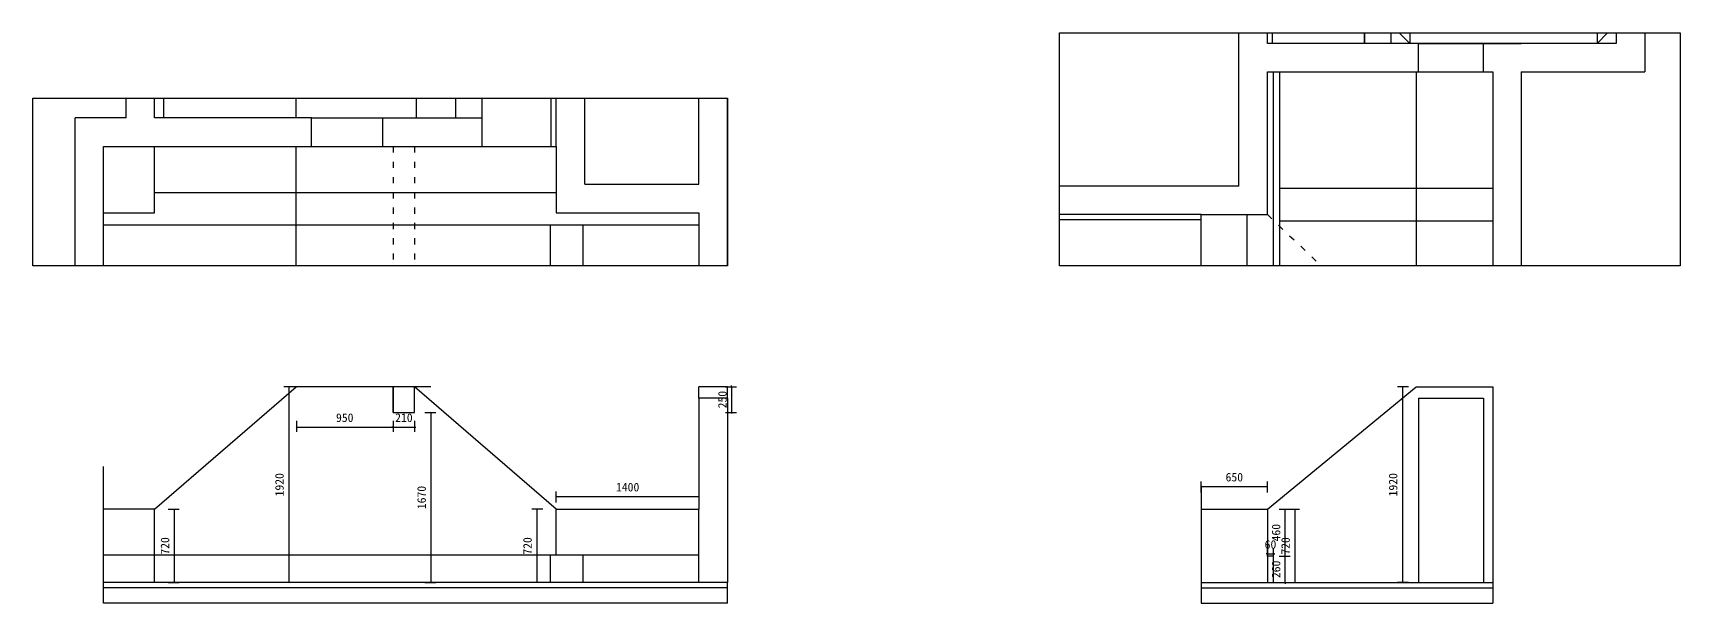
# Model space of a CAD drawing. Header units: millimetres. Extents: x -58733 to 427521, y -235734 to 553534.
# Drawn here: x 114004 to 130162, y -184083 to -178492 of the extents above; entities that cross this region are included whole.
import ezdxf
from ezdxf.xclip import XClip

# ---------------------------------------------------------------- set-up
doc = ezdxf.new("R2010")
doc.units = ezdxf.units.MM
doc.header["$XCLIPFRAME"] = 0
doc.linetypes.add('ACAD_ISO03W100', pattern=[30, 12, -18])
doc.layers.add('00-墙体', color=7, linetype='Continuous')
doc.layers.add('1原始-门窗洞口尺寸', color=4, linetype='Continuous')
doc.styles.add('宋体', font='simsun.ttc', dxfattribs={"height": 120})
doc.styles.add('黑体', font='simhei.ttf')
doc.dimstyles.new('J内小标小字', dxfattribs={"dimscale": 1.2, "dimtxt": 70, "dimasz": 10, "dimexe": 40, "dimexo": 0, "dimgap": 40, "dimtad": 1, "dimdec": 0, "dimrnd": 5, "dimtxsty": '黑体', "dimblk": 'ARCHTICK', "dimcen": 2.5, "dimclrd": 251, "dimclre": 251, "dimclrt": 2, "dimadec": 0, "dimazin": 0, "dimtfac": 1, "dimtdec": 0, "dimtix": 1, "dimtmove": 1, "dimatfit": 3, "dimldrblk": 'DOT', "dimfxl": 50, "dimfxlon": 1, "dimarcsym": 0})

# ---------------------------------------------------------------- blocks, each defined once
blk = doc.blocks.new('G$C7427193E')
for p, q in [((0, 0), (0, 8960)), ((510, 8960), (0, 8960)), ((510, 8680), (510, 8960)), ((1330, 8680), (1330, 8960)), ((1330, 8960), (3420, 8960)), ((3420, 8460), (3420, 8960)), ((280, 2840), (280, 8680)), ((280, 8680), (510, 8680)), ((1330, 8680), (3140, 8680)), ((2490, 8680), (2490, 8180)), ((3140, 8680), (3140, 6640)), ((3420, 8460), (4290, 8460)), ((4290, 8180), (4290, 8460)), ((5730, 8180), (5730, 8460)), ((5730, 8460), (6880, 8460)), ((6880, 3960), (6880, 8460)), ((2490, 8180), (3140, 8180)), ((3420, 6640), (3420, 8180)), ((3420, 8180), (4290, 8180)), ((5730, 8180), (6600, 8180)), ((6600, 5230), (6600, 8180)), ((3140, 6640), (3420, 6640)), ((3140, 5940), (3420, 5940)), ((3140, 5940), (3140, 4240)), ((3420, 5940), (3420, 4970)), ((4350, 5230), (4350, 4970)), ((4350, 5230), (6600, 5230)), ((3420, 4970), (3140, 4970)), ((4350, 4970), (6600, 4970)), ((6600, 4970), (6600, 4240)), ((3140, 4240), (2490, 4240)), ((2490, 4240), (2490, 2840)), ((3140, 4240), (6600, 4240)), ((2770, 3960), (2770, 2840)), ((2770, 3960), (6880, 3960)), ((370, 2840), (280, 2840)), ((370, 2840), (370, 2560)), ((2490, 2840), (1010, 2840)), ((1010, 2840), (1010, 2560)), ((2770, 2840), (3980, 2840)), ((3980, 2840), (3980, 0)), ((280, 465), (280, 2560)), ((370, 2560), (280, 2560)), ((1010, 2560), (3700, 2560)), ((2490, 2420), (2490, 2560)), ((2750, 2560), (2750, 2420)), ((3700, 2560), (3700, 280)), ((2750, 2420), (2490, 2420)), ((2490, 1660), (2750, 1660)), ((2490, 1660), (2490, 465)), ((2750, 1660), (2750, 280)), ((280, 465), (465, 280)), ((2490, 465), (2305, 280)), ((465, 280), (2305, 280)), ((2750, 280), (3700, 280)), ((0, 0), (3980, 0))]:
    blk.add_line(p, q)
at = {"color": 12}
for p, q in [((510, 8960), (1330, 8960)), ((510, 8680), (1330, 8680)), ((4290, 8460), (5730, 8460)), ((4290, 8180), (5730, 8180))]:
    blk.add_line(p, q, dxfattribs=at)
at = {"color": 251}
for p, q in [((2370, 8680), (2370, 2840)), ((2690, 8180), (2690, 4240)), ((3420, 8090), (6600, 8090)), ((280, 6790), (3140, 6790)), ((3420, 6790), (6600, 6790)), ((280, 6650), (1020, 6650)), ((1020, 6650), (1020, 4300)), ((3140, 6640), (3140, 5940)), ((3420, 6640), (3420, 5940)), ((3420, 5610), (6600, 5610)), ((4350, 5230), (3420, 5230)), ((4350, 4970), (3420, 4970)), ((2370, 4300), (280, 4300)), ((3140, 4290), (6600, 4290)), ((2370, 3980), (280, 3980)), ((1010, 2840), (370, 2840)), ((1010, 2560), (370, 2560)), ((2750, 1660), (2750, 2560)), ((3650, 2560), (3650, 280)), ((2490, 1660), (2490, 2420))]:
    blk.add_line(p, q, dxfattribs=at)
at = {"layer": '00-墙体', "color": 42}
for p, q in [((510, 8840), (1330, 8840)), ((510, 8800), (1330, 8800)), ((4290, 8340), (5730, 8340)), ((4290, 8300), (5730, 8300))]:
    blk.add_line(p, q, dxfattribs=at)
at = {"layer": '00-墙体', "color": 8, "linetype": 'ACAD_ISO03W100', "ltscale": 5}
for p, q in [((3140, 5840), (280, 5840)), ((3140, 5630), (280, 5630))]:
    blk.add_line(p, q, dxfattribs=at)
at = {"layer": '1原始-门窗洞口尺寸', "color": 4, "linetype": 'ByBlock'}
for points in [[(1720, 8339), (1014, 8339), (1014, 8539), (1720, 8539)], [(1720, 8139), (1014, 8139), (1014, 8339), (1720, 8339)], [(5618, 7787), (4912, 7787), (4912, 7987), (5618, 7987)], [(5618, 7587), (4912, 7587), (4912, 7787), (5618, 7787)]]:
    blk.add_lwpolyline(points, close=True, dxfattribs=at)
at = {"layer": '1原始-门窗洞口尺寸', "linetype": 'Continuous', "char_height": 137.5, "attachment_point": 3, "style": '宋体'}
for s, insert in [('距地：1100mm', (1691, 8544)), ('窗高：820mm', (1600, 8351)), ('距地：260mm', (5490, 7991)), ('窗高：280mm', (5498, 7799))]:
    blk.add_mtext(s, dxfattribs=dict(at, insert=insert))
blk = doc.blocks.new('G$CA47B89D4')
for p, q in [((0, 2840), (0, 8960)), ((510, 8960), (0, 8960)), ((510, 8680), (510, 8960)), ((1330, 8680), (1330, 8960)), ((1330, 8960), (3420, 8960)), ((3420, 8460), (3420, 8960)), ((280, 2840), (280, 8680)), ((280, 8680), (510, 8680)), ((1330, 8680), (3140, 8680)), ((2490, 8680), (2490, 8180)), ((3140, 8680), (3140, 6640)), ((3420, 8460), (4290, 8460)), ((4290, 8180), (4290, 8460)), ((5730, 8180), (5730, 8460)), ((5730, 8460), (6880, 8460)), ((6880, 3960), (6880, 8460)), ((2490, 8180), (3140, 8180)), ((3420, 6640), (3420, 8180)), ((3420, 8180), (4290, 8180)), ((5730, 8180), (6600, 8180)), ((6600, 5230), (6600, 8180)), ((3140, 6640), (3420, 6640)), ((3140, 5940), (3420, 5940)), ((3140, 5940), (3140, 4240)), ((3420, 5940), (3420, 4970)), ((4350, 5230), (4350, 4970)), ((4350, 5230), (6600, 5230)), ((3420, 4970), (3140, 4970)), ((4350, 4970), (6600, 4970)), ((6600, 4970), (6600, 4240)), ((3140, 4240), (2490, 4240)), ((2490, 4240), (2490, 2840)), ((3140, 4240), (6600, 4240)), ((2770, 3960), (2770, 2840)), ((2770, 3960), (6880, 3960)), ((2770, 3960), (2770, 0)), ((-1210, 0), (-1210, 2840)), ((0, 2840), (-1210, 2840)), ((370, 2840), (280, 2840)), ((370, 2840), (370, 2560)), ((370, 2840), (370, 2560)), ((2490, 2840), (1010, 2840)), ((1010, 2840), (1010, 2560)), ((1010, 2840), (1010, 2560)), ((2770, 2840), (2770, 2560)), ((-930, 280), (-930, 2560)), ((-930, 2560), (2490, 2560)), ((-930, 2375), (-745, 2560)), ((370, 2560), (0, 2560)), ((1010, 2560), (2490, 2560)), ((1280, 2375), (1095, 2560)), ((1280, 2420), (1280, 2560)), ((1540, 2560), (1540, 2420)), ((2490, 2560), (2490, 280)), ((1540, 2420), (1280, 2420)), ((1280, 1660), (1540, 1660)), ((1280, 1660), (1280, 280)), ((1540, 1660), (1540, 280)), ((-930, 465), (-745, 280)), ((1280, 465), (1095, 280)), ((-930, 280), (1280, 280)), ((1540, 280), (2490, 280)), ((-1210, 0), (2770, 0))]:
    blk.add_line(p, q)
at = {"color": 12}
for p, q in [((510, 8960), (1330, 8960)), ((510, 8680), (1330, 8680)), ((4290, 8460), (5730, 8460)), ((4290, 8180), (5730, 8180))]:
    blk.add_line(p, q, dxfattribs=at)
at = {"color": 250}
for p, q in [((1030, 2840), (1030, 8680)), ((2430, 8680), (2430, 2840)), ((2690, 8180), (2690, 4240)), ((2370, 4300), (280, 4300)), ((2370, 3980), (280, 3980))]:
    blk.add_line(p, q, dxfattribs=at)
at = {"color": 251}
for p, q in [((2370, 8680), (2370, 2840)), ((3420, 8090), (6600, 8090)), ((280, 6790), (3140, 6790)), ((3420, 6790), (6600, 6790)), ((280, 6650), (1030, 6650)), ((3140, 6640), (3140, 5940)), ((3420, 6640), (3420, 5940)), ((3420, 5610), (6600, 5610)), ((4350, 5230), (3420, 5230)), ((4350, 4970), (3420, 4970)), ((3140, 4290), (6600, 4290)), ((1010, 2840), (370, 2840)), ((-745, 280), (-745, 2560)), ((1010, 2560), (370, 2560)), ((1095, 280), (1095, 2560)), ((1540, 1660), (1540, 2560)), ((2440, 2560), (2440, 280)), ((1280, 1660), (1280, 2420))]:
    blk.add_line(p, q, dxfattribs=at)
at = {"layer": '00-墙体', "color": 42}
for p, q in [((510, 8840), (1330, 8840)), ((510, 8800), (1330, 8800)), ((4290, 8340), (5730, 8340)), ((4290, 8300), (5730, 8300))]:
    blk.add_line(p, q, dxfattribs=at)
at = {"layer": '00-墙体', "color": 8, "linetype": 'ACAD_ISO03W100', "ltscale": 5}
for p, q in [((2490, 8180), (1030, 6790)), ((2490, 8180), (3140, 6790)), ((3140, 5840), (280, 5840)), ((3140, 5630), (280, 5630)), ((2490, 4240), (1030, 5630))]:
    blk.add_line(p, q, dxfattribs=at)
at = {"layer": '1原始-门窗洞口尺寸', "color": 4, "linetype": 'ByBlock'}
for points in [[(1720, 8339), (1014, 8339), (1014, 8539), (1720, 8539)], [(1720, 8139), (1014, 8139), (1014, 8339), (1720, 8339)], [(5618, 7787), (4912, 7787), (4912, 7987), (5618, 7987)], [(5618, 7587), (4912, 7587), (4912, 7787), (5618, 7787)]]:
    blk.add_lwpolyline(points, close=True, dxfattribs=at)
at = {"layer": '1原始-门窗洞口尺寸', "linetype": 'Continuous', "char_height": 137.5, "attachment_point": 3, "style": '宋体'}
for s, insert in [('距地：1100mm', (1691, 8544)), ('窗高：820mm', (1600, 8351)), ('距地：260mm', (5490, 7991)), ('窗高：280mm', (5498, 7799)), ('H:1555mm', (2129, 2007)), ('H:1920mm', (510, 1599)), ('H:760mm', (2513, 1062)), ('H:1765mm', (1306, 819))]:
    blk.add_mtext(s, dxfattribs=dict(at, insert=insert))
blk = doc.blocks.new('_ArchTick')
at = {"color": 0, "linetype": 'ByBlock', "const_width": 0.15}
blk.add_lwpolyline([(-0.5, -0.5), (0.5, 0.5)], dxfattribs=at)
blk = doc.blocks.new('*D33')
at = {"color": 251, "lineweight": -2}
for p, q in [((115330, -183163), (115438, -183163)), ((115390, -183163), (115390, -183883)), ((115330, -183883), (115438, -183883))]:
    blk.add_line(p, q, dxfattribs=at)
at = {"layer": 'Defpoints', "color": 0}
for p in [(115198, -183163), (115198, -183883), (115390, -183883)]:
    blk.add_point(p, dxfattribs=at)
at = {"color": 251, "lineweight": -2, "xscale": 12, "yscale": 12, "zscale": 12}
for p, rotation in [((115390, -183163), 90), ((115390, -183883), 270)]:
    blk.add_blockref('_ArchTick', p, dxfattribs=dict(at, rotation=rotation))
at = {"color": 2, "insert": (115300, -183523), "char_height": 84, "attachment_point": 5, "rotation": 90, "style": '黑体'}
blk.add_mtext('720', dxfattribs=at)
blk = doc.blocks.new('_Dot')
at = {"color": 0, "linetype": 'ByBlock', "lineweight": -2}
blk.add_line((-0.5, 0), (-1, 0), dxfattribs=at)
at = {"color": 0, "linetype": 'ByBlock', "const_width": 0.5}
blk.add_lwpolyline([(-0.25, 0, 1), (0.25, 0, 1)], format="xyb", close=True, dxfattribs=at)
blk = doc.blocks.new('*D34')
at = {"color": 251, "lineweight": -2}
for p, q in [((116588, -182297), (116588, -182405)), ((116588, -182357), (117538, -182357)), ((117538, -182297), (117538, -182405))]:
    blk.add_line(p, q, dxfattribs=at)
at = {"layer": 'Defpoints', "color": 0}
for p in [(116588, -181963), (117538, -181963), (117538, -182357)]:
    blk.add_point(p, dxfattribs=at)
at = {"color": 251, "lineweight": -2, "xscale": 12, "yscale": 12, "zscale": 12, "rotation": 180}
blk.add_blockref('_ArchTick', (116588, -182357), dxfattribs=at)
at = {"color": 251, "lineweight": -2, "xscale": 12, "yscale": 12, "zscale": 12}
blk.add_blockref('_ArchTick', (117538, -182357), dxfattribs=at)
at = {"color": 2, "insert": (117063, -182266), "char_height": 84, "attachment_point": 5, "style": '黑体'}
blk.add_mtext('950', dxfattribs=at)
blk = doc.blocks.new('*D35')
at = {"color": 251, "lineweight": -2}
for p, q in [((117538, -182357), (117526, -182357)), ((117538, -182297), (117538, -182405)), ((117538, -182357), (117748, -182357)), ((117748, -182297), (117748, -182405)), ((117748, -182357), (117760, -182357))]:
    blk.add_line(p, q, dxfattribs=at)
at = {"layer": 'Defpoints', "color": 0}
for p in [(117538, -181963), (117748, -182213), (117748, -182357)]:
    blk.add_point(p, dxfattribs=at)
at = {"color": 251, "lineweight": -2, "xscale": 12, "yscale": 12, "zscale": 12}
blk.add_blockref('_ArchTick', (117538, -182357), dxfattribs=at)
at = {"color": 251, "lineweight": -2, "xscale": 12, "yscale": 12, "zscale": 12, "rotation": 180}
blk.add_blockref('_ArchTick', (117748, -182357), dxfattribs=at)
at = {"color": 2, "insert": (117643, -182266), "char_height": 84, "attachment_point": 5, "style": '黑体'}
blk.add_mtext('210', dxfattribs=at)
blk = doc.blocks.new('*D36')
at = {"color": 251, "lineweight": -2}
for p, q in [((120798, -181963), (120906, -181963)), ((120858, -181963), (120858, -181951)), ((120858, -181963), (120858, -182213)), ((120798, -182213), (120906, -182213)), ((120858, -182213), (120858, -182225))]:
    blk.add_line(p, q, dxfattribs=at)
at = {"layer": 'Defpoints', "color": 0}
for p in [(120676, -181963), (120676, -182213), (120858, -182213)]:
    blk.add_point(p, dxfattribs=at)
at = {"color": 251, "lineweight": -2, "xscale": 12, "yscale": 12, "zscale": 12}
for p, rotation in [((120858, -181963), 270), ((120858, -182213), 90)]:
    blk.add_blockref('_ArchTick', p, dxfattribs=dict(at, rotation=rotation))
at = {"color": 2, "insert": (120768, -182088), "char_height": 84, "attachment_point": 5, "rotation": 90, "style": '黑体'}
blk.add_mtext('250', dxfattribs=at)
blk = doc.blocks.new('*D37')
at = {"color": 251, "lineweight": -2}
for p, q in [((117848, -182213), (117956, -182213)), ((117908, -182213), (117908, -183883)), ((117848, -183883), (117956, -183883))]:
    blk.add_line(p, q, dxfattribs=at)
at = {"layer": 'Defpoints', "color": 0}
for p in [(117726, -182213), (117758, -183883), (117908, -183883)]:
    blk.add_point(p, dxfattribs=at)
at = {"color": 251, "lineweight": -2, "xscale": 12, "yscale": 12, "zscale": 12}
for p, rotation in [((117908, -182213), 90), ((117908, -183883), 270)]:
    blk.add_blockref('_ArchTick', p, dxfattribs=dict(at, rotation=rotation))
at = {"color": 2, "insert": (117817, -183048), "char_height": 84, "attachment_point": 5, "rotation": 90, "style": '黑体'}
blk.add_mtext('1670', dxfattribs=at)
blk = doc.blocks.new('*D38')
at = {"color": 251, "lineweight": -2}
for p, q in [((116573, -181963), (116465, -181963)), ((116513, -181963), (116513, -183883)), ((116573, -183883), (116465, -183883))]:
    blk.add_line(p, q, dxfattribs=at)
at = {"layer": 'Defpoints', "color": 0}
for p in [(116588, -181963), (116513, -183883), (116588, -183883)]:
    blk.add_point(p, dxfattribs=at)
at = {"color": 251, "lineweight": -2, "xscale": 12, "yscale": 12, "zscale": 12}
for p, rotation in [((116513, -181963), 90), ((116513, -183883), 270)]:
    blk.add_blockref('_ArchTick', p, dxfattribs=dict(at, rotation=rotation))
at = {"color": 2, "insert": (116423, -182923), "char_height": 84, "attachment_point": 5, "rotation": 90, "style": '黑体'}
blk.add_mtext('1920', dxfattribs=at)
blk = doc.blocks.new('*D39')
at = {"color": 251, "lineweight": -2}
for p, q in [((119007, -183163), (118899, -183163)), ((118947, -183163), (118947, -183883)), ((119007, -183883), (118899, -183883))]:
    blk.add_line(p, q, dxfattribs=at)
at = {"layer": 'Defpoints', "color": 0}
for p in [(119138, -183163), (118947, -183883), (119138, -183883)]:
    blk.add_point(p, dxfattribs=at)
at = {"color": 251, "lineweight": -2, "xscale": 12, "yscale": 12, "zscale": 12}
for p, rotation in [((118947, -183163), 90), ((118947, -183883), 270)]:
    blk.add_blockref('_ArchTick', p, dxfattribs=dict(at, rotation=rotation))
at = {"color": 2, "insert": (118856, -183523), "char_height": 84, "attachment_point": 5, "rotation": 90, "style": '黑体'}
blk.add_mtext('720', dxfattribs=at)
blk = doc.blocks.new('*D40')
at = {"color": 251, "lineweight": -2}
for p, q in [((119138, -183097), (119138, -182989)), ((119138, -183037), (120538, -183037)), ((120538, -183097), (120538, -182989))]:
    blk.add_line(p, q, dxfattribs=at)
at = {"layer": 'Defpoints', "color": 0}
for p in [(120538, -183037), (119138, -183163), (120538, -183163)]:
    blk.add_point(p, dxfattribs=at)
at = {"color": 251, "lineweight": -2, "xscale": 12, "yscale": 12, "zscale": 12, "rotation": 180}
blk.add_blockref('_ArchTick', (119138, -183037), dxfattribs=at)
at = {"color": 251, "lineweight": -2, "xscale": 12, "yscale": 12, "zscale": 12}
blk.add_blockref('_ArchTick', (120538, -183037), dxfattribs=at)
at = {"color": 2, "insert": (119838, -182947), "char_height": 84, "attachment_point": 5, "style": '黑体'}
blk.add_mtext('1400', dxfattribs=at)
blk = doc.blocks.new('*D41')
at = {"color": 251, "lineweight": -2}
for p, q in [((125464, -182999), (125464, -182891)), ((126114, -182999), (126114, -182891)), ((125464, -182939), (126114, -182939))]:
    blk.add_line(p, q, dxfattribs=at)
at = {"layer": 'Defpoints', "color": 0}
for p in [(126114, -182939), (125464, -183163), (126114, -183163)]:
    blk.add_point(p, dxfattribs=at)
at = {"color": 251, "lineweight": -2, "xscale": 12, "yscale": 12, "zscale": 12, "rotation": 180}
blk.add_blockref('_ArchTick', (125464, -182939), dxfattribs=at)
at = {"color": 251, "lineweight": -2, "xscale": 12, "yscale": 12, "zscale": 12}
blk.add_blockref('_ArchTick', (126114, -182939), dxfattribs=at)
at = {"color": 2, "insert": (125789, -182849), "char_height": 84, "attachment_point": 5, "style": '黑体'}
blk.add_mtext('650', dxfattribs=at)
blk = doc.blocks.new('*D42')
at = {"color": 251, "lineweight": -2}
for p, q in [((126322, -183163), (126430, -183163)), ((126382, -183163), (126382, -183883)), ((126322, -183883), (126430, -183883))]:
    blk.add_line(p, q, dxfattribs=at)
at = {"layer": 'Defpoints', "color": 0}
for p in [(126114, -183163), (126114, -183883), (126382, -183883)]:
    blk.add_point(p, dxfattribs=at)
at = {"color": 251, "lineweight": -2, "xscale": 12, "yscale": 12, "zscale": 12}
for p, rotation in [((126382, -183163), 90), ((126382, -183883), 270)]:
    blk.add_blockref('_ArchTick', p, dxfattribs=dict(at, rotation=rotation))
at = {"color": 2, "insert": (126292, -183523), "char_height": 84, "attachment_point": 5, "rotation": 90, "style": '黑体'}
blk.add_mtext('720', dxfattribs=at)
blk = doc.blocks.new('*D43')
at = {"color": 251, "lineweight": -2}
for p, q in [((126229, -183623), (126337, -183623)), ((126289, -183623), (126289, -183611)), ((126289, -183883), (126289, -183623)), ((126229, -183883), (126337, -183883)), ((126289, -183883), (126289, -183895))]:
    blk.add_line(p, q, dxfattribs=at)
at = {"layer": 'Defpoints', "color": 0}
for p in [(126174, -183623), (126289, -183623), (126174, -183883)]:
    blk.add_point(p, dxfattribs=at)
at = {"color": 251, "lineweight": -2, "xscale": 12, "yscale": 12, "zscale": 12}
for p, rotation in [((126289, -183623), 270), ((126289, -183883), 90)]:
    blk.add_blockref('_ArchTick', p, dxfattribs=dict(at, rotation=rotation))
at = {"color": 2, "insert": (126199, -183753), "char_height": 84, "attachment_point": 5, "rotation": 90, "style": '黑体'}
blk.add_mtext('260', dxfattribs=at)
blk = doc.blocks.new('*D44')
at = {"color": 251, "lineweight": -2}
for p, q in [((126229, -183163), (126337, -183163)), ((126289, -183623), (126289, -183163)), ((126229, -183623), (126337, -183623))]:
    blk.add_line(p, q, dxfattribs=at)
at = {"layer": 'Defpoints', "color": 0}
for p in [(126114, -183163), (126289, -183163), (126174, -183623)]:
    blk.add_point(p, dxfattribs=at)
at = {"color": 251, "lineweight": -2, "xscale": 12, "yscale": 12, "zscale": 12}
for p, rotation in [((126289, -183163), 90), ((126289, -183623), 270)]:
    blk.add_blockref('_ArchTick', p, dxfattribs=dict(at, rotation=rotation))
at = {"color": 2, "insert": (126199, -183393), "char_height": 84, "attachment_point": 5, "rotation": 90, "style": '黑体'}
blk.add_mtext('460', dxfattribs=at)
blk = doc.blocks.new('*D45')
at = {"color": 251, "lineweight": -2}
for p, q in [((126114, -183599), (126102, -183599)), ((126114, -183623), (126114, -183551)), ((126114, -183599), (126174, -183599)), ((126174, -183623), (126174, -183551)), ((126174, -183599), (126186, -183599))]:
    blk.add_line(p, q, dxfattribs=at)
at = {"layer": 'Defpoints', "color": 0}
for p in [(126114, -183623), (126174, -183599), (126174, -183623)]:
    blk.add_point(p, dxfattribs=at)
at = {"color": 251, "lineweight": -2, "xscale": 12, "yscale": 12, "zscale": 12}
blk.add_blockref('_ArchTick', (126114, -183599), dxfattribs=at)
at = {"color": 251, "lineweight": -2, "xscale": 12, "yscale": 12, "zscale": 12, "rotation": 180}
blk.add_blockref('_ArchTick', (126174, -183599), dxfattribs=at)
at = {"color": 2, "insert": (126144, -183509), "char_height": 84, "attachment_point": 5, "style": '黑体'}
blk.add_mtext('60', dxfattribs=at)
blk = doc.blocks.new('*D46')
at = {"color": 251, "lineweight": -2}
for p, q in [((127498, -181963), (127390, -181963)), ((127438, -181963), (127438, -183883)), ((127498, -183883), (127390, -183883))]:
    blk.add_line(p, q, dxfattribs=at)
at = {"layer": 'Defpoints', "color": 0}
for p in [(127574, -181963), (127438, -183883), (127523, -183883)]:
    blk.add_point(p, dxfattribs=at)
at = {"color": 251, "lineweight": -2, "xscale": 12, "yscale": 12, "zscale": 12}
for p, rotation in [((127438, -181963), 90), ((127438, -183883), 270)]:
    blk.add_blockref('_ArchTick', p, dxfattribs=dict(at, rotation=rotation))
at = {"color": 2, "insert": (127347, -182923), "char_height": 84, "attachment_point": 5, "rotation": 90, "style": '黑体'}
blk.add_mtext('1920', dxfattribs=at)

msp = doc.modelspace()

# ---------------------------------------------------------------- linework, layer by layer
for p, q in [((115197.9, -183163.4), (116587.9, -181963.4)), ((117907.9, -181963.4), (116513.4, -181963.4)), ((117537.9, -181963.4), (116587.9, -181963.4)), ((117537.9, -182213.4), (117537.9, -181963.4)), ((117537.9, -181963.4), (117537.9, -182213.4)), ((117747.9, -182213.4), (117747.9, -181963.4)), ((119137.9, -183163.4), (117747.9, -181963.4)), ((120537.9, -182073.4), (120537.9, -181963.4)), ((120817.9, -181963.4), (120537.9, -181963.4)), ((120817.9, -182073.4), (120537.9, -182073.4)), ((120817.9, -182073.4), (120817.9, -181963.4)), ((126114.5, -183163.4), (127574.5, -181963.4)), ((127574.5, -181963.4), (128324.5, -181963.4)), ((127594.5, -182073.4), (128234.5, -182073.4)), ((127594.5, -182073.4), (127594.5, -183883.4)), ((128234.5, -182073.4), (128234.5, -183883.4)), ((128324.5, -181963.4), (128324.5, -184083.4)), ((117537.9, -182213.4), (117747.9, -182213.4)), ((114697.9, -184083.4), (114697.9, -182745)), ((125464.5, -182939.3), (125464.5, -184083.4)), ((115197.9, -183163.4), (114697.9, -183163.4)), ((115197.9, -183883.4), (115197.9, -183163.4)), ((119137.9, -183613.4), (119137.9, -183163.4)), ((119137.9, -183163.4), (120537.9, -183163.4)), ((120537.9, -183883.4), (120537.9, -183163.4)), ((125464.5, -183163.4), (126114.5, -183163.4)), ((126114.5, -183163.4), (126114.5, -183883.4)), ((120817.9, -183883.4), (114697.9, -183883.4)), ((120817.9, -183933.4), (114697.9, -183933.4)), ((120817.9, -184083.4), (120817.9, -183883.4)), ((125464.5, -183883.4), (128324.5, -183883.4)), ((125464.5, -183933.4), (128324.5, -183933.4)), ((120817.9, -184083.4), (114697.9, -184083.4)), ((125464.5, -184083.4), (128324.5, -184083.4))]:
    msp.add_line(p, q)
at = {"color": 251}
for p, q in [((120537.9, -182073.4), (120537.9, -183163.4)), ((120817.9, -182073.4), (120817.9, -183883.4)), ((120537.9, -183613.4), (114697.9, -183613.4)), ((119397.9, -183613.4), (119077.9, -183613.4)), ((119077.9, -183613.4), (119077.9, -183883.4)), ((119397.9, -183613.4), (119397.9, -183883.4)), ((126174.5, -183623.4), (126114.5, -183623.4)), ((126174.5, -183883.4), (126174.5, -183623.4))]:
    msp.add_line(p, q, dxfattribs=at)
for points in [[(124074, -178491.5), (130161.5, -178491.5), (130161.5, -180776.9), (124074, -180776.9)], [(114004.3, -180776.9), (114004.3, -179130.8), (120817.9, -179130.8), (120817.9, -180776.9)]]:
    msp.add_lwpolyline(points, close=True)

# ---------------------------------------------------------------- block references
ref = msp.add_blockref('G$CA47B89D4', (128604.5, -176033.4), dxfattribs=dict(rotation=180))
XClip(ref).set_block_clipping_path([(-1557.0645218879, 2458.1556996084), (4530.4328295633, 4743.4952368642)])
ref = msp.add_blockref('G$C7427193E', (123377.9, -182745), dxfattribs=dict(rotation=90))
XClip(ref).set_block_clipping_path([(1968.1452305734, 2560), (3614.2393718509, 9373.6023341924)])

# ---------------------------------------------------------------- dimensions: what is measured, and where the dimension line sits
for base, p1, p2, picture, middle in [((116513.4, -183883.4), (116587.9, -181963.4), (116587.9, -183883.4), '*D38', (116423, -182923.4)), ((120858.2, -182213.4), (120676.4, -181963.4), (120676.4, -182213.4), '*D36', (120767.7, -182088.4)), ((127437.7, -183883.4), (127574.5, -181963.4), (127522.7, -183883.4), '*D46', (127347.2, -182923.4)), ((117907.9, -183883.4), (117726.1, -182213.4), (117757.9, -183883.4), '*D37', (117817.4, -183048.4)), ((115390.4, -183883.4), (115197.9, -183163.4), (115197.9, -183883.4), '*D33', (115299.9, -183523.4)), ((118946.8, -183883.4), (119137.9, -183163.4), (119137.9, -183883.4), '*D39', (118856.3, -183523.4)), ((126382.2, -183883.4), (126114.5, -183163.4), (126114.5, -183883.4), '*D42', (126291.7, -183523.4)), ((126289, -183163.4), (126174.5, -183623.4), (126114.5, -183163.4), '*D44', (126198.5, -183393.4)), ((126289, -183623.4), (126174.5, -183883.4), (126174.5, -183623.4), '*D43', (126198.5, -183753.4))]:
    dim = msp.add_linear_dim(base=base, p1=p1, p2=p2, angle=90, dimstyle='J内小标小字')
    dim.commit()
    dim.dimension.update_dxf_attribs({"geometry": picture, "text_midpoint": middle})
for base, p1, p2, picture, middle in [((117537.9, -182356.9), (116587.9, -181963.4), (117537.9, -181963.4), '*D34', (117062.9, -182266.4)), ((117747.9, -182356.9), (117537.9, -181963.4), (117747.9, -182213.4), '*D35', (117642.9, -182266.4)), ((120537.9, -183037.2), (119137.9, -183163.4), (120537.9, -183163.4), '*D40', (119837.9, -182946.8)), ((126114.5, -182939.3), (125464.5, -183163.4), (126114.5, -183163.4), '*D41', (125789.5, -182848.8)), ((126174.5, -183599), (126114.5, -183623.4), (126174.5, -183623.4), '*D45', (126144.5, -183508.6))]:
    dim = msp.add_linear_dim(base=base, p1=p1, p2=p2, dimstyle='J内小标小字')
    dim.commit()
    dim.dimension.update_dxf_attribs({"geometry": picture, "text_midpoint": middle})

doc.saveas('drawing.dxf')
